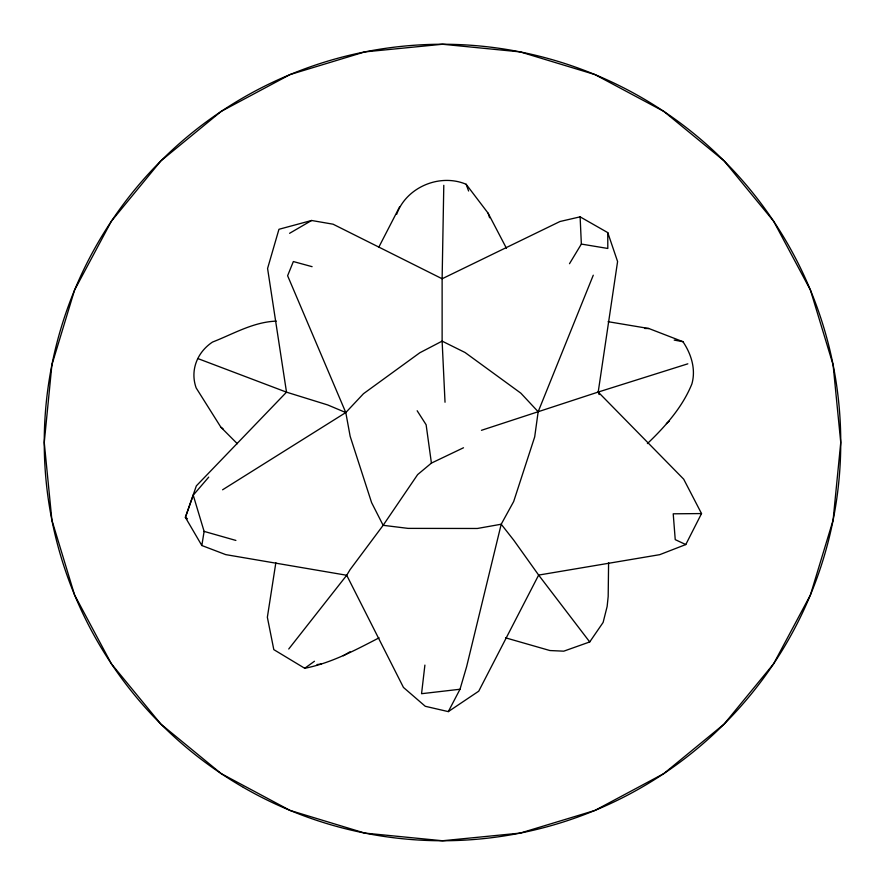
<?xml version="1.0" encoding="UTF-8"?>
<svg xmlns="http://www.w3.org/2000/svg" width="885" height="885" viewBox="0 0 885 885"><rect width="100%" height="100%" fill="white"/><g stroke="black" fill="none" stroke-linecap="round" stroke-linejoin="round"><path stroke-width="1.33" d="M608.592 562.583L608.183 596.468L607.132 606.502L603.116 622.443L589.72 641.946L563.767 651.172L549.917 650.541L505.545 637.819M443.794 185.319L442.124 278.764L442.124 341.134L445.022 402.233M424.9 665.1L421.559 693.707L460.012 689.249L466.594 666.77L501.209 524.23L513.665 501.552L534.695 436.88L538.168 411.735L593.271 275.213M599.123 394.555L598.205 392.055L617.586 261.54L607.763 232.622L580.117 216.847L559.984 221.504L442.124 278.764L333.059 224.193L311.608 220.487L278.952 229.292L267.58 268.465L286.508 392.166L196.348 485.876L185.374 517.371L201.835 545.514L225.719 554.618L346.71 575.261L403.46 687.435L425.276 706.285L448.308 711.617L478.73 691.185L538.644 575.084L659.745 554.663L685.786 544.552L701.528 513.566L683.696 479.183L598.205 392.055L481.462 430.309M275.843 562.727L267.358 617.265L273.808 649.623L304.728 668.286C331.3 663.086 355.25 650.132 379.068 637.842M201.835 545.514L204.114 531.398L193.229 495.18L208.727 477.115M193.229 495.18L185.374 517.371L187.476 518.787M396.646 214.336C406.215 187.277 439.657 173.073 466.141 184.268L488.111 213.174L506.463 248.298M378.824 247.147L399.6 206.858M448.308 711.617L460.012 689.249M569.497 263.708L581.356 244.072L580.117 216.847M647.4 443.584C665.332 426.459 682.479 407.188 691.882 383.946C696.064 369.288 691.251 353.967 682.943 341.687L648.893 328.523L608.095 321.686M288.742 649.004L346.71 575.261L350.073 569.652L383.139 525.314L417.643 474.592L431.415 463.098L463.497 447.766M222.589 489.792L345.792 412.554L363.469 393.714L419.822 352.761L442.124 341.134L465.034 352.495L520.845 393.172L538.168 411.735M666.383 423.594L669.447 420.994M304.728 668.286L314.452 661.261M343.291 655.785L350.029 651.78M289.583 233.308L311.608 220.487M598.205 392.055L687.822 363.823M276.209 321.122C253.198 322.007 233.386 333.944 212.511 342.064C197.211 352.186 189.899 370.339 196.16 387.929L220.896 427.234L237.335 443.728M317.051 664.547L321.034 664.071M701.528 513.566L673.219 513.809L675.233 539.64L685.786 544.552M644.745 328.468L648.893 328.523M581.356 244.072L607.807 248.464L607.763 232.622M674.193 340.083L682.943 341.687M312.095 266.673L293.355 261.551L287.614 275.733L345.792 412.554L350.161 436.338L371.6 502.625L383.139 525.314L408.085 528.378L477.358 528.478L501.209 524.23L513.765 540.215L538.644 575.084L589.72 641.946M204.114 531.398L235.886 540.436M198.24 358.713L286.508 392.166L327.716 404.943L345.792 412.554M220.896 427.234L222.998 428.727M417.167 410.751L426.127 424.756L431.415 463.098M466.141 184.268L468.608 191.005M488.111 213.174L489.604 217.754M51.905 364.808L44.25 442.5L51.905 520.192L74.561 594.908L111.366 663.761L160.893 724.107L221.239 773.634L290.092 810.439L364.808 833.095L442.5 840.75L520.192 833.095L594.908 810.439L663.761 773.634L724.107 724.107L773.634 663.761L810.439 594.908L833.095 520.192L840.75 442.5L833.095 364.808L810.439 290.092L773.634 221.239L724.107 160.893L663.761 111.366L594.908 74.561L520.192 51.905L442.5 44.25L364.808 51.905L290.092 74.561L221.239 111.366L160.893 160.893L111.366 221.239L74.561 290.092L51.905 364.808M243.375 787.396A398.25 398.25 0 0 0 840.75 442.5A398.25 398.25 0 0 0 243.375 97.604A398.25 398.25 0 0 0 243.375 787.396"/></g></svg>
